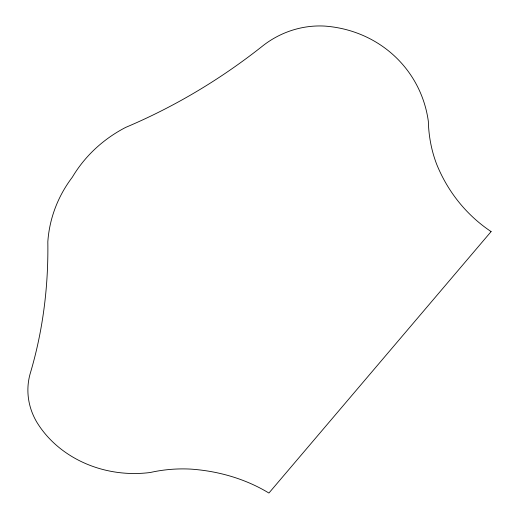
<?xml version="1.0" encoding="UTF-8"?>
<svg xmlns="http://www.w3.org/2000/svg" width="519" height="519" viewBox="0 0 519 519"><rect width="100%" height="100%" fill="white"/><g stroke="black" fill="none" stroke-linecap="round" stroke-linejoin="round"><path stroke-width="0.78" d="M491.104 231.597L268.92 493.05A152.657 120.765 -2.8 0 0 190.479 469.092A119.824 96.054 -3 0 0 150.341 472.485A109.386 95.704 2.1 0 1 36.615 421.837A80.101 69.494 3.9 0 1 30.615 372.168A707.455 516.528 34 0 0 47.826 241.796A135.161 125.559 -0.6 0 1 72.342 177.18A135.699 126.714 -1.7 0 1 125.728 127.376A1082.595 788.984 70.2 0 0 261.745 46.684A89.943 85.719 -39.3 0 1 324.492 26.073A120.564 114.491 -32.4 0 1 428.337 121.349A153.637 132.027 -45 0 0 436.674 164.27A201.988 170.946 -46.6 0 0 491.104 231.597"/></g></svg>
